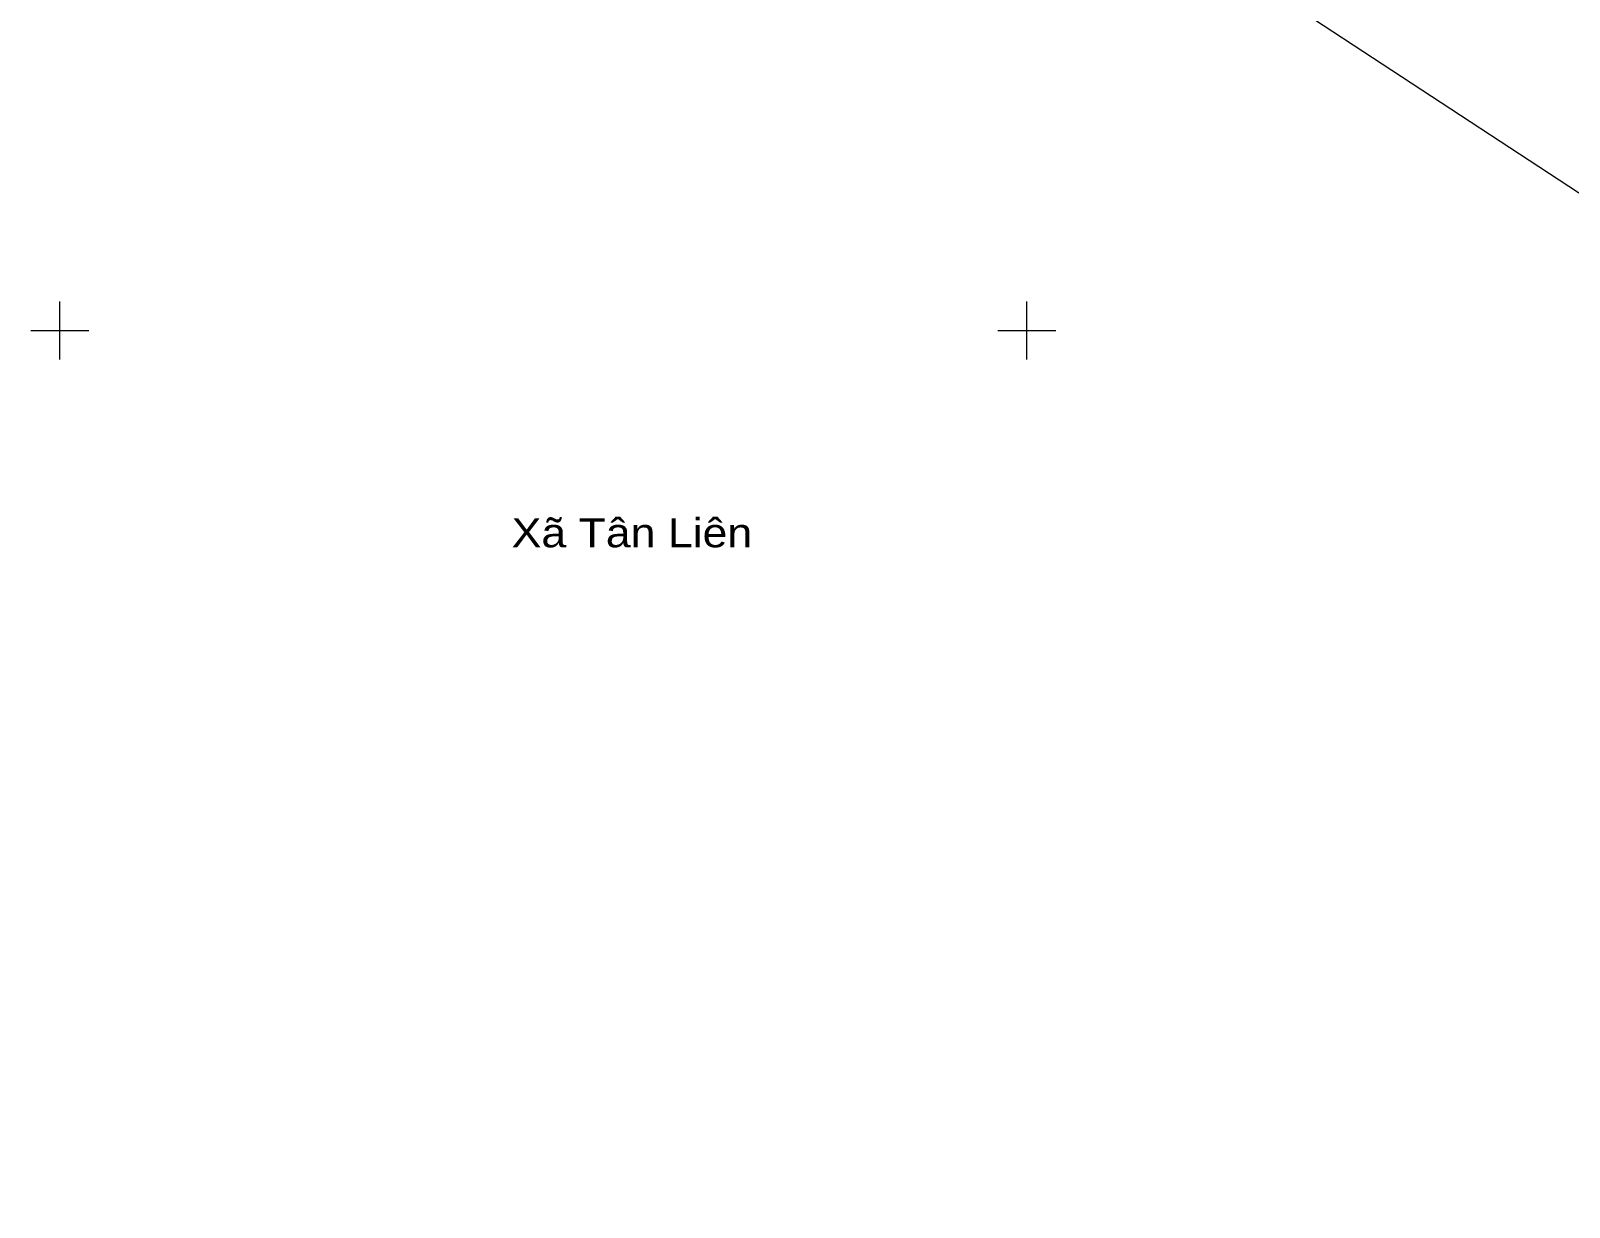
# Model space of a CAD drawing. Header units: metres. Extents: x 548390 to 549118, y 1840259 to 1841146.
# Drawn here: x 548697 to 548856.1, y 1840609.3 to 1840731 of the extents above; entities that cross this region are included whole.
import ezdxf
from ezdxf.enums import TextEntityAlignment as Align

# ---------------------------------------------------------------- set-up
doc = ezdxf.new("R2010")
doc.units = ezdxf.units.M
doc.header["$LTSCALE"] = 0.8
doc.layers.add('46', color=7, linetype='Continuous', lineweight=13)
doc.layers.add('63', color=7, linetype='Continuous', lineweight=13)
doc.layers.add('48', color=7, linetype='Continuous')

msp = doc.modelspace()

# ---------------------------------------------------------------- linework, layer by layer
at = {"layer": '46'}
msp.add_lwpolyline([(549100, 1840559.28), (549007.29, 1840615.75), (548809.36, 1840745.54), (548736.62, 1840812.48)], dxfattribs=at)
at = {"layer": '63'}
for p, q in [((548700, 1840697), (548700, 1840703)), ((548800, 1840697), (548800, 1840703)), ((548697, 1840700), (548703, 1840700)), ((548797, 1840700), (548803, 1840700))]:
    msp.add_line(p, q, dxfattribs=at)

# ---------------------------------------------------------------- texts
at = {"layer": '48', "width": 1.15}
msp.add_text('Xã Tân Liên', height=3, dxfattribs=at).set_placement((548759.165, 1840677.57), align=Align.CENTER)

doc.saveas('drawing.dxf')
